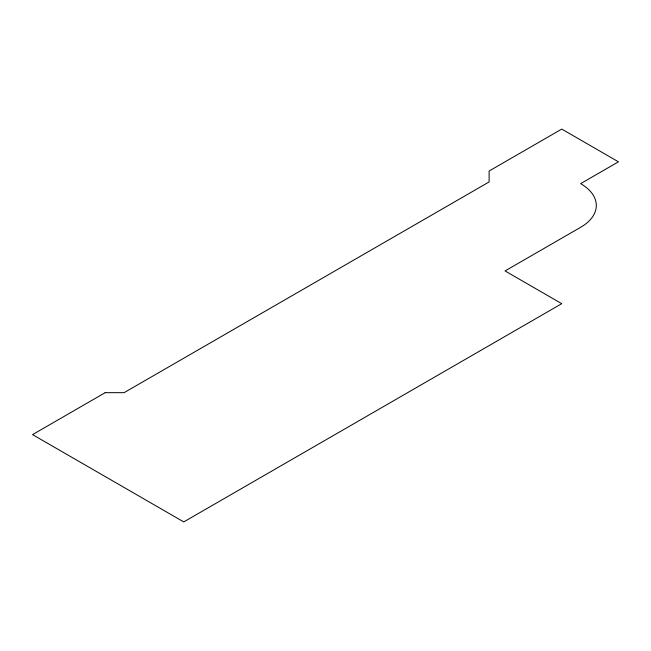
<?xml version="1.0" encoding="UTF-8"?>
<svg xmlns="http://www.w3.org/2000/svg" width="651" height="651" viewBox="0 0 651 651"><rect width="100%" height="100%" fill="white"/><g stroke="black" fill="none" stroke-linecap="round" stroke-linejoin="round"><path stroke-width="0.98" d="M105.193 392.675L32.55 434.616L183.753 521.915L561.748 303.675L505.054 270.938L580.651 227.297A53.455 30.866 0 0 0 580.651 183.647L618.45 161.822L561.748 129.085L489.113 171.026L489.113 181.938L124.089 392.675L105.193 392.675"/></g></svg>
